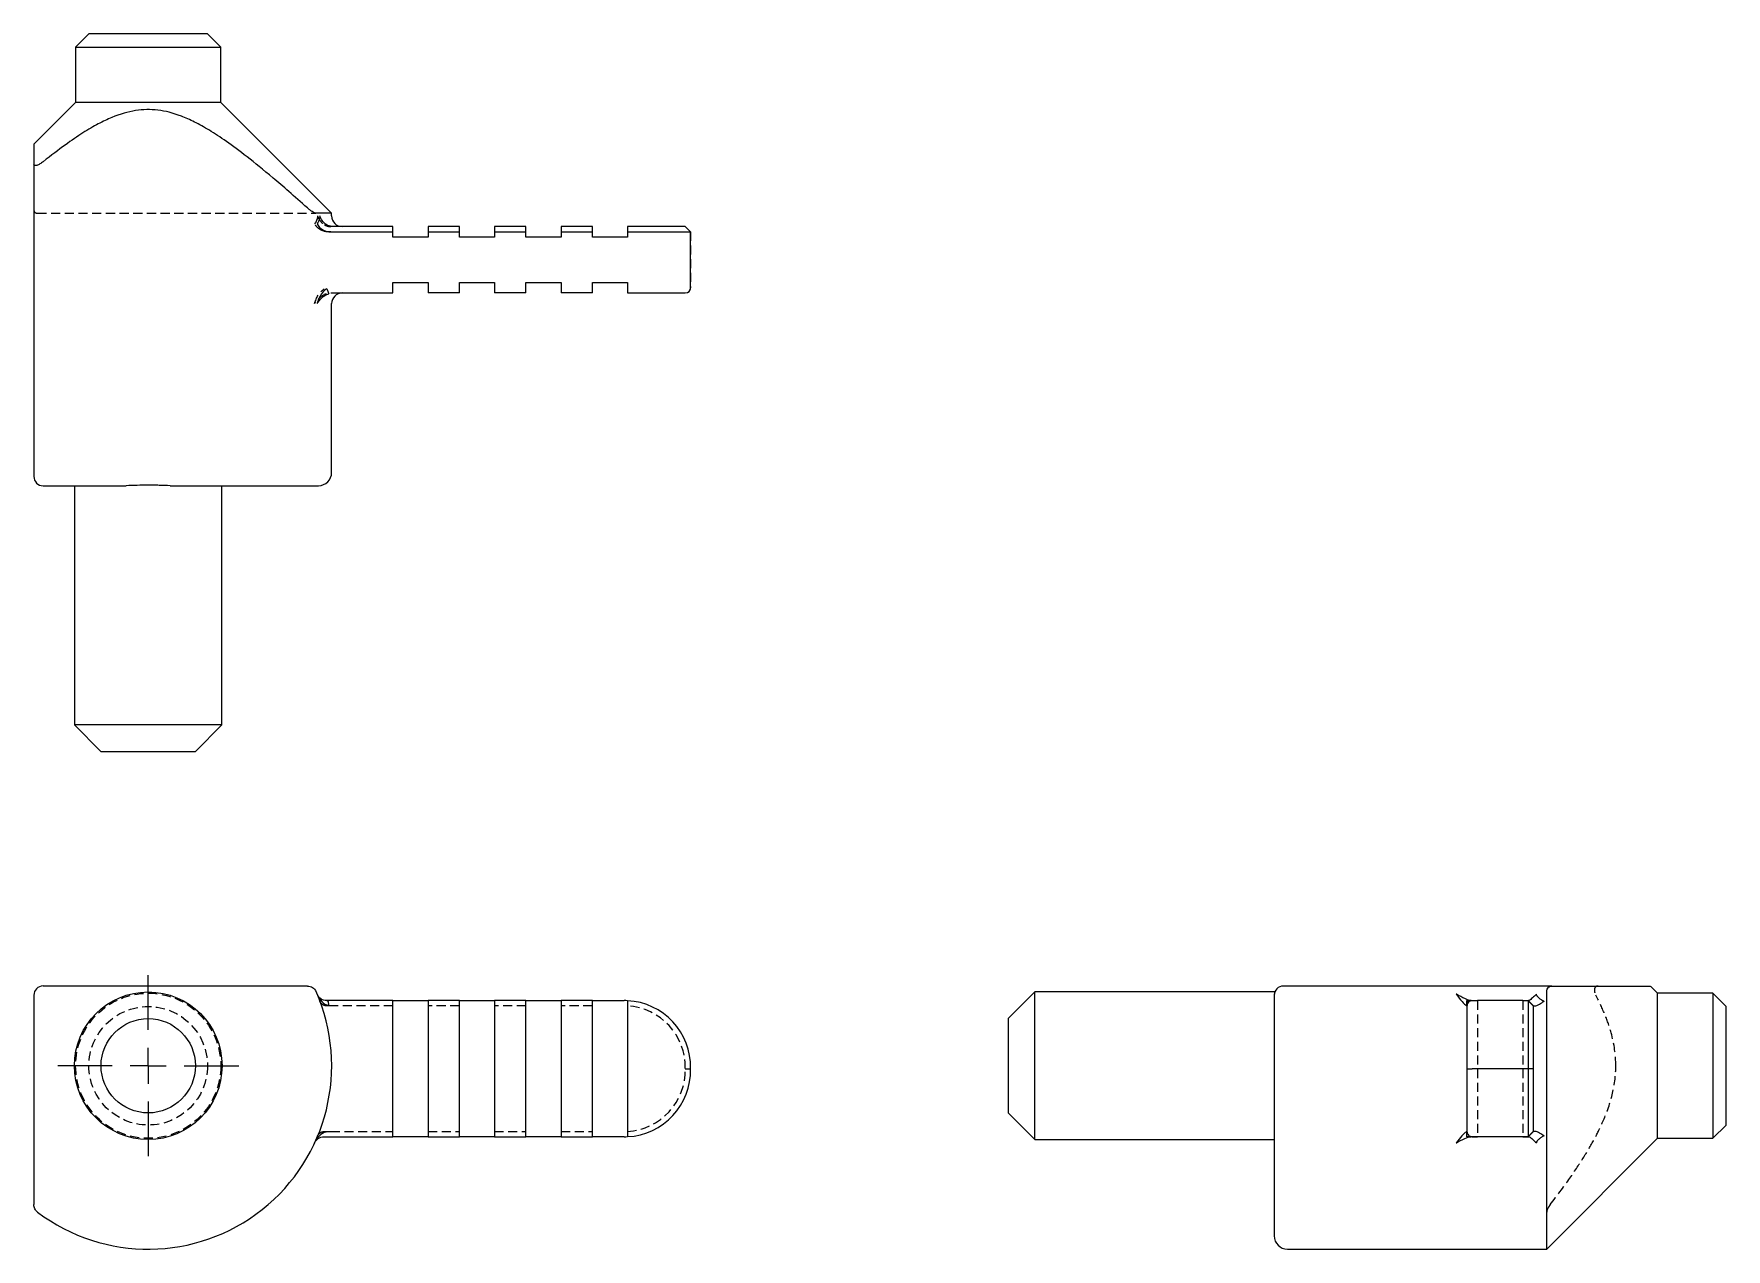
# Model space of a CAD drawing. Header units: millimetres. Extents: x 37 to 273, y 39 to 208.
import ezdxf

# ---------------------------------------------------------------- set-up
doc = ezdxf.new("R2010")
doc.units = ezdxf.units.MM
doc.linetypes.add('HIDDEN', pattern=[1.905, 1.27, -0.635])
doc.layers.add('10', color=7, linetype='Continuous')

# ---------------------------------------------------------------- blocks, each defined once
blk = doc.blocks.new('SW_CENTERMARKSYMBOL_0')
at = {"layer": '10', "color": 0}
for p, q in [((0, 5), (0, 12.61)), ((0, 0), (0, 2.5)), ((-5, 0), (-12.61, 0)), ((0, 0), (-2.5, 0)), ((0, 0), (0, -2.5)), ((0, 0), (2.5, 0)), ((5, 0), (12.61, 0)), ((0, -5), (0, -12.61))]:
    blk.add_line(p, q, dxfattribs=at)

msp = doc.modelspace()

# ---------------------------------------------------------------- linework, layer by layer
at = {"color": 7, "linetype": 'Continuous', "lineweight": 25}
for p, q in [((44.94, 208), (43.08, 206.15)), ((61.46, 208), (44.94, 208)), ((63.31, 206.15), (61.46, 208)), ((43.08, 206.15), (43.08, 198.44)), ((43.08, 206.15), (63.31, 206.15)), ((63.31, 198.44), (63.31, 206.15)), ((43.08, 198.44), (37.27, 192.63)), ((63.31, 198.44), (43.08, 198.44)), ((78.75, 183), (63.31, 198.44)), ((37.27, 189.85), (37.27, 146.33)), ((78.75, 183), (76.57, 183)), ((78.75, 182.63), (78.75, 183)), ((78.66, 180.41), (78.92, 180.41)), ((87.29, 181.15), (78.92, 181.15)), ((78.92, 180.41), (87.29, 180.41)), ((87.29, 180.41), (87.29, 181.15)), ((87.29, 179.67), (87.29, 180.41)), ((92.18, 179.67), (87.29, 179.67)), ((92.18, 181.15), (92.18, 180.41)), ((96.55, 181.15), (92.18, 181.15)), ((92.18, 180.41), (92.18, 179.67)), ((92.18, 180.41), (96.55, 180.41)), ((96.55, 180.41), (96.55, 181.15)), ((96.55, 179.67), (96.55, 180.41)), ((101.44, 179.67), (96.55, 179.67)), ((105.81, 181.15), (101.44, 181.15)), ((101.44, 181.15), (101.44, 180.41)), ((101.44, 180.41), (101.44, 179.67)), ((101.44, 180.41), (105.81, 180.41)), ((105.81, 180.41), (105.81, 181.15)), ((105.81, 179.67), (105.81, 180.41)), ((110.7, 179.67), (105.81, 179.67)), ((115.07, 181.15), (110.7, 181.15)), ((110.7, 181.15), (110.7, 180.41)), ((110.7, 180.41), (110.7, 179.67)), ((110.7, 180.41), (115.07, 180.41)), ((115.07, 180.41), (115.07, 181.15)), ((115.07, 179.67), (115.07, 180.41)), ((119.49, 179.67), (115.07, 179.67)), ((119.96, 179.67), (119.49, 179.67)), ((119.96, 181.15), (119.96, 180.41)), ((128.01, 181.15), (119.96, 181.15)), ((119.96, 180.41), (119.96, 179.67)), ((119.96, 180.41), (128.75, 180.41)), ((128.75, 180.41), (128.01, 181.15)), ((128.75, 172.63), (128.75, 180.41)), ((87.29, 173.37), (92.18, 173.37)), ((87.29, 172.63), (87.29, 173.37)), ((87.29, 171.89), (87.29, 172.63)), ((92.18, 173.37), (92.18, 171.89)), ((96.55, 173.37), (101.44, 173.37)), ((96.55, 171.89), (96.55, 173.37)), ((101.44, 173.37), (101.44, 171.89)), ((105.81, 173.37), (110.7, 173.37)), ((105.81, 171.89), (105.81, 173.37)), ((110.7, 173.37), (110.7, 171.89)), ((115.07, 173.37), (119.49, 173.37)), ((115.07, 171.89), (115.07, 173.37)), ((119.49, 173.37), (119.96, 173.37)), ((119.96, 173.37), (119.96, 172.63)), ((76.76, 170.51), (76.72, 170.41)), ((78.75, 146.89), (78.75, 170.41)), ((78.92, 171.89), (87.29, 171.89)), ((96.55, 171.89), (92.18, 171.89)), ((105.81, 171.89), (101.44, 171.89)), ((115.07, 171.89), (110.7, 171.89)), ((119.96, 171.89), (128.01, 171.89)), ((38.57, 145.04), (50.15, 145.04)), ((42.92, 145.04), (42.92, 111.7)), ((56.25, 145.04), (74.77, 145.04)), ((63.47, 111.7), (63.47, 145.04)), ((74.77, 145.04), (76.9, 145.04)), ((42.92, 111.7), (46.62, 108)), ((63.47, 111.7), (42.92, 111.7)), ((59.77, 108), (63.47, 111.7)), ((46.62, 108), (59.77, 108)), ((37.27, 74.03), (37.27, 45.56)), ((74.77, 75.32), (38.57, 75.32)), ((87.29, 73.29), (78.92, 73.29)), ((87.29, 72.54), (87.29, 73.29)), ((87.29, 73.29), (92.18, 73.29)), ((92.18, 73.29), (92.18, 54.32)), ((96.55, 73.29), (92.18, 73.29)), ((96.55, 54.32), (96.55, 73.29)), ((96.55, 73.29), (101.44, 73.29)), ((105.81, 73.29), (101.44, 73.29)), ((101.44, 73.29), (101.44, 54.32)), ((105.81, 54.32), (105.81, 73.29)), ((105.81, 73.29), (110.7, 73.29)), ((115.07, 73.29), (110.7, 73.29)), ((110.7, 73.29), (110.7, 54.32)), ((115.07, 54.32), (115.07, 73.29)), ((115.07, 73.29), (119.49, 73.29)), ((176.7, 74.49), (173, 70.79)), ((210.11, 74.49), (176.7, 74.49)), ((176.7, 53.93), (176.7, 74.49)), ((210.04, 74.03), (210.04, 40.51)), ((248.74, 75.32), (211.89, 75.32)), ((236.89, 72.53), (236.89, 73.29)), ((236.89, 73.29), (238.37, 73.29)), ((238.37, 73.27), (237.63, 73.27)), ((238.37, 73.29), (238.37, 73.27)), ((244.67, 73.29), (238.37, 73.29)), ((244.67, 73.27), (244.67, 73.29)), ((244.67, 73.29), (245.41, 73.29)), ((245.41, 73.27), (244.67, 73.27)), ((245.41, 73.29), (246.15, 72.54)), ((245.41, 73.27), (245.41, 63.8)), ((248, 38.66), (248, 74.55)), ((263.44, 74.32), (262.44, 75.32)), ((271.15, 74.32), (263.44, 74.32)), ((263.44, 64.21), (263.44, 74.32)), ((273, 72.47), (271.15, 74.32)), ((271.15, 74.32), (271.15, 64.21)), ((87.29, 55.06), (87.29, 72.54)), ((119.96, 72.53), (119.96, 55.08)), ((173, 70.79), (173, 57.64)), ((236.89, 72.53), (236.89, 63.8)), ((246.15, 72.54), (246.15, 72.53)), ((246.15, 63.8), (246.15, 72.53)), ((273, 64.21), (273, 72.47)), ((236.89, 63.8), (236.89, 55.08)), ((245.41, 63.8), (237.63, 63.8)), ((246.15, 63.8), (245.41, 63.8)), ((245.41, 63.8), (245.41, 54.33)), ((246.15, 55.08), (246.15, 63.8)), ((263.44, 54.1), (263.44, 64.21)), ((271.15, 64.21), (271.15, 54.1)), ((273, 55.95), (273, 64.21)), ((173, 57.64), (176.7, 53.93)), ((78.64, 54.32), (87.29, 54.32)), ((87.29, 54.32), (87.29, 55.06)), ((92.18, 54.32), (87.29, 54.32)), ((92.18, 54.32), (96.55, 54.32)), ((101.44, 54.32), (96.55, 54.32)), ((101.44, 54.32), (105.81, 54.32)), ((110.7, 54.32), (105.81, 54.32)), ((110.7, 54.32), (115.07, 54.32)), ((119.49, 54.32), (115.07, 54.32)), ((236.89, 54.32), (236.89, 55.08)), ((238.37, 54.32), (236.89, 54.32)), ((237.63, 54.33), (238.37, 54.33)), ((238.37, 54.33), (238.37, 54.32)), ((244.67, 54.32), (238.37, 54.32)), ((244.67, 54.33), (245.41, 54.33)), ((244.67, 54.32), (244.67, 54.33)), ((245.41, 54.32), (244.67, 54.32)), ((246.15, 55.06), (245.41, 54.32)), ((246.15, 55.08), (246.15, 55.06)), ((271.15, 54.1), (273, 55.95)), ((176.7, 53.93), (210.04, 53.93)), ((248, 38.66), (263.44, 54.1)), ((263.44, 54.1), (271.15, 54.1)), ((211.89, 38.66), (248, 38.66))]:
    msp.add_line(p, q, dxfattribs=at)
at = {"color": 7, "linetype": 'HIDDEN', "lineweight": 18}
for p, q in [((37.78, 183), (76.57, 183)), ((78.64, 180.41), (78.36, 180.41)), ((78.92, 181.15), (78.64, 181.15)), ((78.66, 180.41), (78.64, 180.41)), ((128.01, 181.15), (128.75, 180.41)), ((128.75, 180.41), (128.75, 172.63)), ((128.75, 172.63), (128.75, 180.41)), ((78.64, 171.89), (78.92, 171.89)), ((128.01, 171.89), (128.31, 171.96)), ((238.37, 73.27), (238.37, 54.33)), ((244.67, 73.27), (244.67, 54.33)), ((87.29, 72.54), (78.92, 72.54)), ((96.55, 72.54), (92.18, 72.54)), ((105.81, 72.54), (101.44, 72.54)), ((115.07, 72.54), (110.7, 72.54)), ((78.64, 55.06), (87.29, 55.06)), ((92.18, 55.06), (96.55, 55.06)), ((101.44, 55.06), (105.81, 55.06)), ((110.7, 55.06), (115.07, 55.06))]:
    msp.add_line(p, q, dxfattribs=at)
at = {"color": 7, "linetype": 'Continuous', "lineweight": 25, "flags": 128}
for points in [[(246.15, 72.53), (245.74, 72.94), (245.41, 73.27)], [(245.41, 54.33), (245.83, 54.76), (246.15, 55.08)]]:
    msp.add_lwpolyline(points, dxfattribs=at)
at = {"color": 7, "linetype": 'Continuous', "lineweight": 25}
for radius in [10.28, 6.57]:
    msp.add_circle((53.2, 64.21), radius, dxfattribs=at)
at = {"color": 7, "linetype": 'HIDDEN', "lineweight": 18}
for radius in [10.11, 8.26]:
    msp.add_circle((53.2, 64.21), radius, dxfattribs=at)
at = {"color": 7, "linetype": 'Continuous', "lineweight": 25}
for centre, radius, start, end in [((80.23, 182.63), 1.48, 180, 270), ((128.01, 172.63), 0.741, 270, 0), ((80.23, 170.41), 1.48, 90, 180), ((38.57, 146.33), 1.3, 180, 270), ((76.9, 146.89), 1.85, 270, 0), ((38.57, 74.03), 1.3, 90, 180), ((53.2, 64.21), 25.56, 232.9111, 23.8648), ((119.49, 64.03), 9.26, 87.1338, 90), ((119.49, 64.03), 9.26, 358.6216, 87.1338), ((119.49, 63.58), 9.26, 272.8663, 1.3721), ((119.49, 63.58), 9.26, 270, 272.8663), ((211.89, 40.51), 1.85, 180, 270)]:
    msp.add_arc(centre, radius, start, end, dxfattribs=at)
at = {"color": 7, "linetype": 'HIDDEN', "lineweight": 18}
for centre, start, end in [((119.49, 64.03), 358.5021, 86.8843), ((119.49, 63.58), 273.1158, 1.4918)]:
    msp.add_arc(centre, 8.52, start, end, dxfattribs=at)
at = {"color": 7, "linetype": 'Continuous', "lineweight": 25}
for points, knots in [([(75.38, 183.74), (74.45, 184.58), (73.6, 185.33), (72.01, 186.71), (71.28, 187.33), (69.23, 189.06), (68.05, 190.02), (65.91, 191.68), (64.97, 192.38), (63.23, 193.59), (62.45, 194.11), (60.98, 195), (60.3, 195.38), (59.01, 196.03), (58.4, 196.3), (56.66, 196.97), (55.59, 197.24), (53.51, 197.49), (52.49, 197.47), (50.39, 197.14), (49.31, 196.83), (47.52, 196.09), (46.9, 195.8), (45.57, 195.09), (44.87, 194.68), (43.34, 193.71), (42.52, 193.16), (40.7, 191.84), (39.7, 191.09), (38.57, 190.18)], [0, 0, 0, 0, 0.03125, 0.03125, 0.0625, 0.0625, 0.125, 0.125, 0.1875, 0.1875, 0.25, 0.25, 0.3125, 0.3125, 0.375, 0.375, 0.5, 0.5, 0.625, 0.625, 0.75, 0.75, 0.8125, 0.8125, 0.875, 0.875, 0.9375, 0.9375, 1, 1, 1, 1]), ([(37.27, 192.63), (37.27, 192.63), (37.27, 192.42), (37.27, 191.76), (37.27, 191.47), (37.27, 190.77), (37.27, 190.35), (37.27, 189.85)], [0, 0, 0, 0, 0.5, 0.5, 0.75, 0.75, 1, 1, 1, 1]), ([(38.57, 190.18), (38.42, 190.07), (38.27, 189.96), (38.04, 189.83), (37.97, 189.79), (37.82, 189.72), (37.75, 189.69), (37.55, 189.64), (37.44, 189.63), (37.3, 189.7), (37.27, 189.76), (37.27, 189.85)], [0, 0, 0, 0, 0.25, 0.25, 0.375, 0.375, 0.5, 0.5, 0.75, 0.75, 1, 1, 1, 1]), ([(76.57, 183), (76.51, 183), (76.43, 183.02), (76.24, 183.11), (76.14, 183.17), (75.93, 183.3), (75.82, 183.38), (75.6, 183.56), (75.49, 183.65), (75.38, 183.74)], [0, 0, 0, 0, 0.25, 0.25, 0.5, 0.5, 0.75, 0.75, 1, 1, 1, 1]), ([(77.1, 182.63), (77.11, 182.62), (77.11, 182.61), (77.11, 182.59), (77.11, 182.56), (77.1, 182.53), (77.1, 182.49), (77.09, 182.45), (77.08, 182.4), (77.06, 182.31), (77.03, 182.17), (76.97, 182), (76.91, 181.84), (76.85, 181.72), (76.81, 181.64), (76.78, 181.6), (76.76, 181.58), (76.75, 181.56), (76.73, 181.56), (76.73, 181.57), (76.72, 181.58)], [0, 0, 0, 0, 0.012688, 0.027121, 0.044618, 0.065927, 0.091454, 0.121427, 0.155979, 0.195195, 0.330003, 0.483283, 0.639509, 0.780282, 0.844499, 0.898572, 0.934647, 0.962567, 0.983454, 1, 1, 1, 1]), ([(76.72, 181.58), (76.8, 181.39), (77.02, 181.02), (77.5, 180.68), (77.83, 180.56)], [0.01941812, 0.01941812, 0.01941812, 0.01941812, 0.0391533, 0.05996512, 0.05996512, 0.05996512, 0.05996512]), ([(78.66, 181.17), (78.61, 181.18), (78.56, 181.19), (78.51, 181.2), (78.48, 181.21), (78.44, 181.22), (78.4, 181.23), (78.36, 181.25), (78.32, 181.26), (78.28, 181.27)], [0, 0, 0, 0, 0.0001535532, 0.0001535532, 0.0001535532, 0.0002745259, 0.0002745259, 0.0002745259, 0.000396167, 0.000396167, 0.000396167, 0.000396167]), ([(78.09, 172.49), (77.93, 172.38), (77.58, 172.13), (77.27, 171.7), (77.04, 171.28), (76.89, 170.95), (76.82, 170.72), (76.79, 170.62)], [0, 0, 0, 0, 0.230107, 0.519307, 0.665533, 0.859631, 1, 1, 1, 1]), ([(119.96, 172.63), (119.96, 172.53), (119.96, 172.44), (119.96, 172.26), (119.96, 172.17), (119.96, 171.97), (119.96, 171.89), (119.96, 171.89)], [0, 0, 0, 0, 0.25, 0.25, 0.5, 0.5, 1, 1, 1, 1]), ([(76.72, 170.41), (76.72, 170.41), (76.73, 170.41), (77.03, 170.94), (77.61, 171.54), (78.34, 171.79)], [-0.09017277, -0.09017277, -0.09017277, -0.09017277, -0.08972608, -0.08972608, 0, 0, 0, 0]), ([(56.25, 145.04), (55.75, 145.04), (55.24, 145.06), (54.48, 145.1), (54.22, 145.11), (53.7, 145.12), (53.44, 145.12), (52.67, 145.12), (52.16, 145.11), (51.14, 145.06), (50.64, 145.04), (50.15, 145.04)], [0, 0, 0, 0, 0.25, 0.25, 0.375, 0.375, 0.5, 0.5, 0.75, 0.75, 1, 1, 1, 1]), ([(75.38, 75.32), (75.38, 75.32), (75.36, 75.32), (75.3, 75.32), (75.15, 75.32), (74.92, 75.32), (74.77, 75.32)], [0, 0, 0, 0, 0.25, 0.25, 0.5, 1, 1, 1, 1]), ([(75.38, 75.32), (75.63, 75.32), (75.88, 75.25), (76.3, 74.98), (76.47, 74.78), (76.57, 74.55)], [0, 0, 0, 0, 0.5, 0.5, 1, 1, 1, 1]), ([(76.72, 74.19), (76.72, 74.19), (76.73, 74.18), (77.03, 73.46), (77.61, 72.74), (78.34, 72.63)], [-0.09017277, -0.09017277, -0.09017277, -0.09017277, -0.08972608, -0.08972608, 0, 0, 0, 0]), ([(78.09, 73.29), (77.39, 73.29), (76.93, 73.72), (76.73, 74.18), (76.72, 74.19), (76.72, 74.19)], [-0.09017277, -0.09017277, -0.09017277, -0.09017277, -0.00044669, -0.00044669, 0, 0, 0, 0]), ([(119.96, 73.27), (119.96, 73.27), (119.96, 73.25), (119.96, 73.18), (119.96, 73.13), (119.96, 72.92), (119.96, 72.73), (119.96, 72.53)], [0, 0, 0, 0, 0.25, 0.25, 0.5, 0.5, 1, 1, 1, 1]), ([(211.89, 75.32), (211.81, 75.32), (211.74, 75.32), (211.6, 75.32), (211.41, 75.32), (211.33, 75.32), (211.33, 75.32)], [0, 0, 0, 0, 0.25, 0.25, 0.5, 1, 1, 1, 1]), ([(235.41, 74.19), (235.41, 74.19), (235.41, 74.18), (235.94, 73.46), (236.54, 72.74), (236.79, 72.63)], [-0.09017277, -0.09017277, -0.09017277, -0.09017277, -0.08972608, -0.08972608, 0, 0, 0, 0]), ([(237.49, 73.29), (237.11, 73.29), (236.21, 73.72), (235.42, 74.18), (235.41, 74.19), (235.41, 74.19)], [-0.09017277, -0.09017277, -0.09017277, -0.09017277, -0.00044669, -0.00044669, 0, 0, 0, 0]), ([(237.63, 73.27), (237.53, 73.27), (237.44, 73.25), (237.26, 73.18), (237.17, 73.13), (236.97, 72.92), (236.89, 72.73), (236.89, 72.53)], [0, 0, 0, 0, 0.25, 0.25, 0.5, 0.5, 1, 1, 1, 1]), ([(246.58, 74.19), (246.39, 74.01), (246.02, 73.66), (245.68, 73.37), (245.56, 73.31)], [0.01941812, 0.01941812, 0.01941812, 0.01941812, 0.0391533, 0.05996512, 0.05996512, 0.05996512, 0.05996512]), ([(247.63, 73.24), (247.62, 73.23), (247.61, 73.23), (247.59, 73.22), (247.56, 73.23), (247.53, 73.24), (247.49, 73.25), (247.45, 73.27), (247.4, 73.29), (247.31, 73.35), (247.17, 73.44), (247, 73.59), (246.84, 73.74), (246.72, 73.88), (246.64, 73.98), (246.6, 74.04), (246.58, 74.09), (246.56, 74.13), (246.56, 74.17), (246.57, 74.18), (246.58, 74.19)], [0, 0, 0, 0, 0.012688, 0.027121, 0.044618, 0.065927, 0.091454, 0.121427, 0.155979, 0.195195, 0.330003, 0.483283, 0.639509, 0.780282, 0.844499, 0.898572, 0.934647, 0.962567, 0.983454, 1, 1, 1, 1]), ([(248, 74.55), (248, 74.68), (248.02, 74.8), (248.11, 75), (248.17, 75.08), (248.3, 75.21), (248.38, 75.25), (248.56, 75.31), (248.65, 75.32), (248.74, 75.32)], [0, 0, 0, 0, 0.25, 0.25, 0.5, 0.5, 0.75, 0.75, 1, 1, 1, 1]), ([(248.74, 75.32), (249.32, 75.32), (250.42, 75.32), (251.94, 75.32), (253.27, 75.32), (254.45, 75.32), (255.48, 75.32), (256.55, 75.32), (257.62, 75.32), (258.66, 75.32), (259.65, 75.32), (260.54, 75.32), (261.31, 75.32), (261.87, 75.32), (262.23, 75.32), (262.43, 75.32), (262.43, 75.32), (262.43, 75.32)], [0, 0, 0, 0, 0.09864, 0.185538, 0.262695, 0.331686, 0.393772, 0.44997, 0.528339, 0.596749, 0.657156, 0.734112, 0.800867, 0.860244, 0.914547, 0.965778, 1, 1, 1, 1]), ([(236.89, 72.92), (236.88, 72.91), (236.82, 72.83), (236.81, 72.72), (236.79, 72.63)], [0, 0, 0, 0, 0.125408, 1, 1, 1, 1]), ([(246.17, 72.55), (246.18, 72.55), (246.19, 72.55), (246.2, 72.55), (246.21, 72.55), (246.22, 72.55), (246.23, 72.55), (246.25, 72.55), (246.26, 72.55), (246.27, 72.55)], [0, 0, 0, 0, 0.0001535532, 0.0001535532, 0.0001535532, 0.0002745259, 0.0002745259, 0.0002745259, 0.000396167, 0.000396167, 0.000396167, 0.000396167]), ([(128.01, 63.8), (128.01, 63.8), (128.02, 63.8), (128.11, 63.8), (128.21, 63.8), (128.39, 63.8), (128.47, 63.8), (128.6, 63.8), (128.66, 63.8), (128.73, 63.8), (128.75, 63.8), (128.75, 63.8)], [-0.06273871, -0.06273871, -0.06273871, -0.06273871, -0.06243956, -0.06243956, -0.0546571, -0.0546571, -0.04684271, -0.04684271, -0.03903067, -0.03903067, -0.03121978, -0.03121978, -0.03121978, -0.03121978]), ([(236.89, 63.8), (236.89, 63.8), (236.89, 63.8), (236.89, 63.8), (236.91, 63.8), (236.99, 63.8), (237.04, 63.8), (237.18, 63.8), (237.26, 63.8), (237.44, 63.8), (237.53, 63.8), (237.63, 63.8)], [-0.06273871, -0.06273871, -0.06273871, -0.06273871, -0.06243956, -0.06243956, -0.0546571, -0.0546571, -0.04684271, -0.04684271, -0.03903067, -0.03903067, -0.03121978, -0.03121978, -0.03121978, -0.03121978]), ([(77.99, 54.96), (77.28, 54.85), (76.71, 54.17), (76.38, 53.47), (76.38, 53.47), (76.38, 53.46)], [-0.08766814, -0.08766814, -0.08766814, -0.08766814, 0, 0, 0.00044675, 0.00044675, 0.00044675, 0.00044675]), ([(76.38, 53.46), (76.38, 53.47), (76.38, 53.47), (76.6, 53.92), (77.05, 54.32), (77.73, 54.32)], [-0.08766814, -0.08766814, -0.08766814, -0.08766814, -0.08722139, -0.08722139, 0.00044675, 0.00044675, 0.00044675, 0.00044675]), ([(119.96, 55.08), (119.96, 54.98), (119.96, 54.88), (119.96, 54.7), (119.96, 54.62), (119.96, 54.42), (119.96, 54.33), (119.96, 54.33)], [0, 0, 0, 0, 0.25, 0.25, 0.5, 0.5, 1, 1, 1, 1]), ([(236.77, 54.96), (236.51, 54.85), (235.93, 54.17), (235.41, 53.47), (235.41, 53.47), (235.41, 53.46)], [-0.08766814, -0.08766814, -0.08766814, -0.08766814, 0, 0, 0.00044675, 0.00044675, 0.00044675, 0.00044675]), ([(235.41, 53.46), (235.41, 53.47), (235.42, 53.47), (236.19, 53.92), (237.06, 54.32), (237.46, 54.32)], [-0.08766814, -0.08766814, -0.08766814, -0.08766814, -0.08722139, -0.08722139, 0.00044675, 0.00044675, 0.00044675, 0.00044675]), ([(236.89, 55.08), (236.89, 54.98), (236.91, 54.88), (236.98, 54.7), (237.04, 54.62), (237.24, 54.42), (237.43, 54.33), (237.63, 54.33)], [0, 0, 0, 0, 0.25, 0.25, 0.5, 0.5, 1, 1, 1, 1]), ([(245.58, 54.3), (245.71, 54.24), (246.04, 53.97), (246.4, 53.63), (246.58, 53.46)], [0, 0, 0, 0, 0.0198933, 0.0387188, 0.0387188, 0.0387188, 0.0387188]), ([(246.3, 55.06), (246.28, 55.06), (246.25, 55.06), (246.24, 55.06), (246.22, 55.06), (246.21, 55.06), (246.2, 55.06), (246.19, 55.06), (246.18, 55.06), (246.17, 55.06)], [0, 0, 0, 0, 0.000170349, 0.000170349, 0.000170349, 0.0003033612, 0.0003033612, 0.0003033612, 0.0004372185, 0.0004372185, 0.0004372185, 0.0004372185]), ([(247.63, 54.4), (247.63, 54.4), (247.62, 54.41), (247.6, 54.41), (247.56, 54.41), (247.48, 54.39), (247.36, 54.32), (247.21, 54.22), (247.05, 54.1), (246.89, 53.96), (246.78, 53.84), (246.69, 53.74), (246.64, 53.67), (246.6, 53.61), (246.58, 53.56), (246.56, 53.52), (246.56, 53.49), (246.57, 53.47), (246.58, 53.46)], [0, 0, 0, 0, 0.009634, 0.020613, 0.041421, 0.083911, 0.179719, 0.301801, 0.442254, 0.585037, 0.71986, 0.786145, 0.845137, 0.89279, 0.931076, 0.960567, 0.982539, 1, 1, 1, 1]), ([(37.27, 45.56), (37.27, 45.4), (37.27, 45.23), (37.27, 45.03), (37.27, 44.97), (37.27, 44.88), (37.27, 44.86), (37.27, 44.86)], [0, 0, 0, 0, 0.5, 0.5, 0.75, 0.75, 1, 1, 1, 1]), ([(37.78, 43.83), (37.63, 43.95), (37.49, 44.1), (37.32, 44.46), (37.27, 44.66), (37.27, 44.86)], [0, 0, 0, 0, 0.5, 0.5, 1, 1, 1, 1])]:
    msp.add_open_spline(points, degree=3, knots=knots, dxfattribs=at)
at = {"color": 7, "linetype": 'HIDDEN', "lineweight": 18}
for points, knots in [([(37.27, 183.49), (37.27, 183.43), (37.28, 183.36), (37.32, 183.25), (37.35, 183.19), (37.47, 183.06), (37.61, 183), (37.78, 183)], [0, 0, 0, 0, 0.25, 0.25, 0.5, 0.5, 1, 1, 1, 1]), ([(76.79, 182.63), (76.79, 182.63), (76.8, 182.62), (76.8, 182.6), (76.8, 182.56), (76.79, 182.48), (76.76, 182.36), (76.72, 182.21), (76.66, 182.05), (76.6, 181.89), (76.55, 181.78), (76.51, 181.69), (76.48, 181.64), (76.45, 181.6), (76.43, 181.58), (76.41, 181.56), (76.39, 181.56), (76.38, 181.57), (76.38, 181.58)], [0, 0, 0, 0, 0.009634, 0.020613, 0.041421, 0.083911, 0.179719, 0.301801, 0.442254, 0.585037, 0.71986, 0.786145, 0.845137, 0.89279, 0.931076, 0.960567, 0.982539, 1, 1, 1, 1]), ([(77.45, 180.58), (77.14, 180.71), (76.69, 181.04), (76.46, 181.4), (76.38, 181.58)], [0, 0, 0, 0, 0.0198933, 0.0387188, 0.0387188, 0.0387188, 0.0387188]), ([(77.94, 181.3), (77.99, 181.28), (78.05, 181.25), (78.1, 181.24), (78.14, 181.22), (78.19, 181.21), (78.23, 181.2), (78.27, 181.19), (78.32, 181.18), (78.36, 181.17)], [0, 0, 0, 0, 0.000170349, 0.000170349, 0.000170349, 0.0003033612, 0.0003033612, 0.0003033612, 0.0004372185, 0.0004372185, 0.0004372185, 0.0004372185]), ([(76.38, 170.41), (76.38, 170.41), (76.38, 170.42), (76.6, 171.19), (77.05, 172.06), (77.73, 172.46)], [-0.08766814, -0.08766814, -0.08766814, -0.08766814, -0.08722139, -0.08722139, 0.00044675, 0.00044675, 0.00044675, 0.00044675]), ([(128.7, 172.38), (128.7, 172.38), (128.75, 172.45), (128.75, 172.54), (128.75, 172.63)], [0, 0, 0, 0, 0.006596, 1, 1, 1, 1]), ([(77.99, 171.77), (77.28, 171.51), (76.71, 170.93), (76.38, 170.41), (76.38, 170.41), (76.38, 170.41)], [-0.08766814, -0.08766814, -0.08766814, -0.08766814, 0, 0, 0.00044675, 0.00044675, 0.00044675, 0.00044675]), ([(210.11, 74.46), (210.11, 74.46), (210.1, 74.45), (210.06, 74.18), (210.04, 74.03)], [0, 0, 0, 0, 0.414313, 1, 1, 1, 1]), ([(237.49, 73.29), (237.4, 73.28), (237.23, 73.26), (237.02, 73.12), (236.93, 72.98), (236.89, 72.92)], [0, 0, 0, 0, 0.350314, 0.700273, 1, 1, 1, 1]), ([(255.18, 75.32), (255.07, 75.32), (254.96, 75.3), (254.83, 75.22), (254.79, 75.18), (254.72, 75.09), (254.69, 75.04), (254.64, 74.86), (254.63, 74.7), (254.7, 74.36), (254.76, 74.19), (254.85, 74.03)], [0, 0, 0, 0, 0.25, 0.25, 0.375, 0.375, 0.5, 0.5, 0.75, 0.75, 1, 1, 1, 1]), ([(257.63, 64.21), (257.63, 65.72), (257.42, 67.22), (256.76, 69.62), (256.47, 70.44), (255.77, 72.16), (255.35, 73.07), (254.85, 74.03)], [0, 0, 0, 0, 0.5, 0.5, 0.75, 0.75, 1, 1, 1, 1]), ([(78.66, 72.55), (78.61, 72.55), (78.56, 72.55), (78.51, 72.55), (78.48, 72.55), (78.44, 72.55), (78.4, 72.55), (78.36, 72.55), (78.32, 72.55), (78.28, 72.55)], [0, 0, 0, 0, 0.0001535532, 0.0001535532, 0.0001535532, 0.0002745259, 0.0002745259, 0.0002745259, 0.000396167, 0.000396167, 0.000396167, 0.000396167]), ([(248.49, 44.86), (249.47, 46.13), (250.32, 47.28), (251.83, 49.41), (252.48, 50.39), (253.64, 52.24), (254.15, 53.1), (255.04, 54.73), (255.42, 55.51), (256.41, 57.73), (256.88, 59.09), (257.48, 61.71), (257.63, 62.96), (257.63, 64.21)], [0, 0, 0, 0, 0.125, 0.125, 0.25, 0.25, 0.375, 0.375, 0.5, 0.5, 0.75, 0.75, 1, 1, 1, 1]), ([(77.94, 55.06), (77.99, 55.06), (78.05, 55.06), (78.1, 55.06), (78.14, 55.06), (78.19, 55.06), (78.23, 55.06), (78.27, 55.06), (78.32, 55.06), (78.36, 55.06)], [0, 0, 0, 0, 0.000170349, 0.000170349, 0.000170349, 0.0003033612, 0.0003033612, 0.0003033612, 0.0004372185, 0.0004372185, 0.0004372185, 0.0004372185]), ([(248.49, 44.86), (248.43, 44.77), (248.36, 44.68), (248.25, 44.5), (248.19, 44.41), (248.06, 44.14), (248, 43.96), (248, 43.83)], [0, 0, 0, 0, 0.25, 0.25, 0.5, 0.5, 1, 1, 1, 1])]:
    msp.add_open_spline(points, degree=3, knots=knots, dxfattribs=at)
for points in [[(76.79, 182.63), (76.86, 182.43), (77.06, 182.01), (77.48, 181.56), (77.77, 181.39)], [(77.73, 180.49), (77.63, 180.52), (77.54, 180.55), (77.45, 180.58)], [(78.36, 180.41), (78.16, 180.41), (77.93, 180.43), (77.73, 180.49)], [(77.77, 181.39), (77.83, 181.36), (77.88, 181.33), (77.94, 181.3)], [(78.36, 181.17), (78.45, 181.16), (78.55, 181.15), (78.64, 181.15)], [(78.12, 72.55), (77.81, 72.56), (77.37, 72.75), (77.17, 73.06), (77.1, 73.24)], [(78.28, 72.55), (78.23, 72.55), (78.17, 72.55), (78.12, 72.55)], [(78.92, 72.54), (78.83, 72.54), (78.75, 72.54), (78.66, 72.55)], [(76.79, 54.4), (76.86, 54.57), (77.06, 54.87), (77.48, 55.04), (77.77, 55.05)], [(77.77, 55.05), (77.83, 55.05), (77.88, 55.06), (77.94, 55.06)], [(78.36, 55.06), (78.45, 55.06), (78.55, 55.06), (78.64, 55.06)]]:
    msp.add_open_spline(points, degree=3, dxfattribs=at)
at = {"color": 7, "linetype": 'Continuous', "lineweight": 25}
for points in [[(78.12, 181.35), (77.81, 181.52), (77.37, 181.99), (77.17, 182.43), (77.1, 182.63)], [(77.83, 180.56), (77.91, 180.53), (78, 180.5), (78.09, 180.48)], [(78.09, 180.48), (78.28, 180.43), (78.48, 180.41), (78.66, 180.41)], [(78.28, 181.27), (78.23, 181.3), (78.17, 181.32), (78.12, 181.35)], [(78.92, 181.15), (78.83, 181.15), (78.75, 181.15), (78.66, 181.17)], [(78.09, 172.49), (78.15, 172.32), (78.27, 171.98), (78.33, 171.81), (78.34, 171.79)], [(78.09, 73.29), (78.15, 73.29), (78.27, 73.15), (78.33, 72.81), (78.34, 72.63)], [(78.92, 73.29), (78.63, 73.29), (78.35, 73.29), (78.09, 73.29)], [(211.33, 75.32), (210.99, 75.32), (210.32, 75.04), (210.04, 74.37), (210.04, 74.03)], [(245.56, 73.31), (245.53, 73.29), (245.5, 73.29), (245.48, 73.29)], [(246.35, 72.55), (246.52, 72.56), (246.99, 72.75), (247.43, 73.06), (247.63, 73.24)], [(246.15, 72.54), (246.15, 72.54), (246.15, 72.54), (246.17, 72.55)], [(246.27, 72.55), (246.3, 72.55), (246.32, 72.55), (246.35, 72.55)], [(77.73, 54.32), (78.02, 54.32), (78.33, 54.32), (78.64, 54.32)], [(245.41, 54.32), (245.41, 54.32), (245.43, 54.32), (245.49, 54.32)], [(245.49, 54.32), (245.52, 54.32), (245.55, 54.31), (245.58, 54.3)], [(246.17, 55.06), (246.16, 55.06), (246.15, 55.06), (246.15, 55.06)], [(246.39, 55.05), (246.36, 55.05), (246.33, 55.06), (246.3, 55.06)], [(247.63, 54.4), (247.43, 54.57), (247.01, 54.87), (246.56, 55.04), (246.39, 55.05)]]:
    msp.add_open_spline(points, degree=3, dxfattribs=at)

# ---------------------------------------------------------------- block references
at = {"layer": '10'}
msp.add_blockref('SW_CENTERMARKSYMBOL_0', (53.2, 64.21), dxfattribs=at)

doc.saveas('drawing.dxf')
